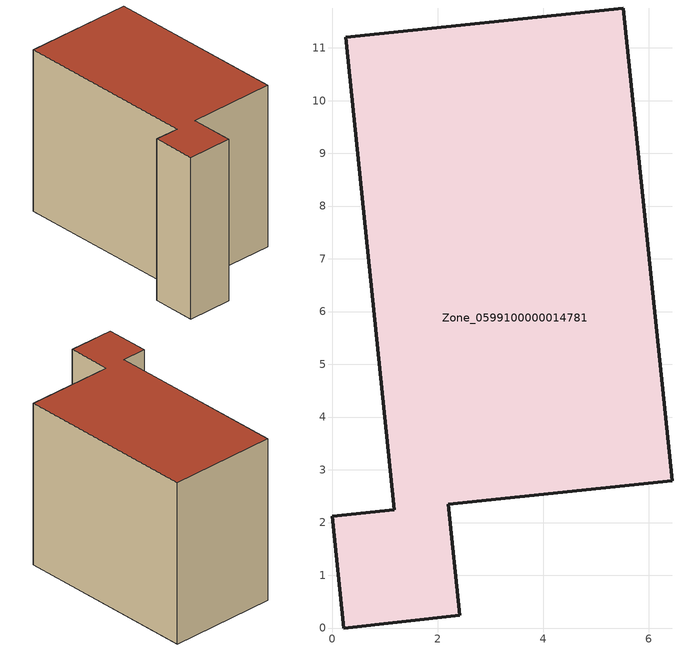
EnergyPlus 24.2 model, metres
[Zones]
Zone_0599100000014781
 floor ground (C_G): 0,2.12 1.18,2.24 0.26,11.2 5.52,11.76 6.45,2.79 2.2,2.35 2.42,0.24 0.22,0 z0
 wall outside (C_F): 1.18,2.24 0,2.12 0.22,0 2.42,0.24 2.2,2.35 6.45,2.79 5.52,11.76 0.26,11.2 1.18,2.24 z0:8.06
 roof outside (C_R): 5.52,11.76 0.26,11.2 1.18,2.24 0,2.12 0.22,0 2.42,0.24 2.2,2.35 6.45,2.79 z8.06
[BUILDING]
Pand.0599100000014781: North Axis=0; Terrain=City; Loads Convergence Tolerance Value=0.04; Temperature Convergence Tolerance Value=0.4; Solar Distribution=FullExterior; Maximum Number of Warmup Days=25; Minimum Number of Warmup Days=1
[Site:Location]
Rotterdam.The.Hague.AP_ZH_NLD Design_Conditions: Latitude=51.96; Longitude=4.45; Time Zone=1; Elevation=-4.5
[SITE:GROUNDTEMPERATURE:BUILDINGSURFACE]
18, 18, 18, 18, 18, 18, 18, 18, 18, 18, 18, 18
[MATERIAL] Thermal Absorptance=0.9; Solar Absorptance=0.7; Visible Absorptance=0.7
Name | Roughness | Thickness | Conductivity | Density | Specific Heat
G.TI.1975-1991 | MediumSmooth | 0.15 | 0.288461 | 540 | 1210
F.TI.1975-1991 | Rough | 0.3 | 0.230769 | 1920 | 840
R.TI.1975-1991 | MediumRough | 0.2 | 0.153846 | 1500 | 1000
[CONSTRUCTION]
C_G: G.TI.1975-1991
C_F: F.TI.1975-1991
C_R: R.TI.1975-1991
[ZONE]
Zone_0599100000014781: Type=1; Multiplier=1; Ceiling Height=Autocalculate; Volume=Autocalculate; Floor Area=autocalculate; Part of Total Floor Area=Yes
[ZONEINFILTRATION:DESIGNFLOWRATE]
Infil_Zone_0599100000014781: Zone or ZoneList or Space or SpaceList=Zone_0599100000014781; Schedule=AlwaysOn; Design Flow Rate Calculation Method=Flow/Area; Flow Rate per Floor Area=0.003; Constant Term Coefficient=1; Temperature Term Coefficient=0; Velocity Term Coefficient=0; Velocity Squared Term Coefficient=0
[HVACTEMPLATE:ZONE:IDEALLOADSAIRSYSTEM]
Zone_0599100000014781: Maximum Heating Supply Air Temperature=50; Minimum Cooling Supply Air Temperature=13; Maximum Heating Supply Air Humidity Ratio=0.0156; Minimum Cooling Supply Air Humidity Ratio=0.0077; Heating Limit=NoLimit; Cooling Limit=NoLimit; Dehumidification Control Type=ConstantSensibleHeatRatio; Cooling Sensible Heat Ratio=0.7; Dehumidification Setpoint=60; Humidification Control Type=None; Humidification Setpoint=30; Outdoor Air Method=None; Outdoor Air Flow Rate per Person=0.00944; Outdoor Air Flow Rate per Zone Floor Area=0; Outdoor Air Flow Rate per Zone=0; Demand Controlled Ventilation Type=None; Outdoor Air Economizer Type=NoEconomizer; Heat Recovery Type=None; Sensible Heat Recovery Effectiveness=0.7; Latent Heat Recovery Effectiveness=0.65
[ZONECONTROL:THERMOSTAT]
ThermostatControl_Zone_0599100000014781: Zone or ZoneList=Zone_0599100000014781; Control Type Schedule=DualSetpointControlType; Control 1=Thermostat_Zone_0599100000014781; Temperature Difference Between Cutout And Setpoint=0
[THERMOSTATSETPOINT:DUALSETPOINT]
Thermostat_Zone_0599100000014781: Heating Setpoint Temperature Schedule=HeatingSetpoint_Zone_0599100000014781; Cooling Setpoint Temperature Schedule=CoolingSetpoint_Zone_0599100000014781
[SCHEDULE:COMPACT]
HeatingSetpoint_Zone_0599100000014781: Through: 12/31, For: AllDays, Until: 24:00, 21
CoolingSetpoint_Zone_0599100000014781: Through: 12/31, For: AllDays, Until: 24:00, 24
DualSetpointControlType: Through: 12/31, For: AllDays, Until: 24:00, 4
AlwaysOn: Through: 12/31, For: AllDays, Until: 24:00, 1
